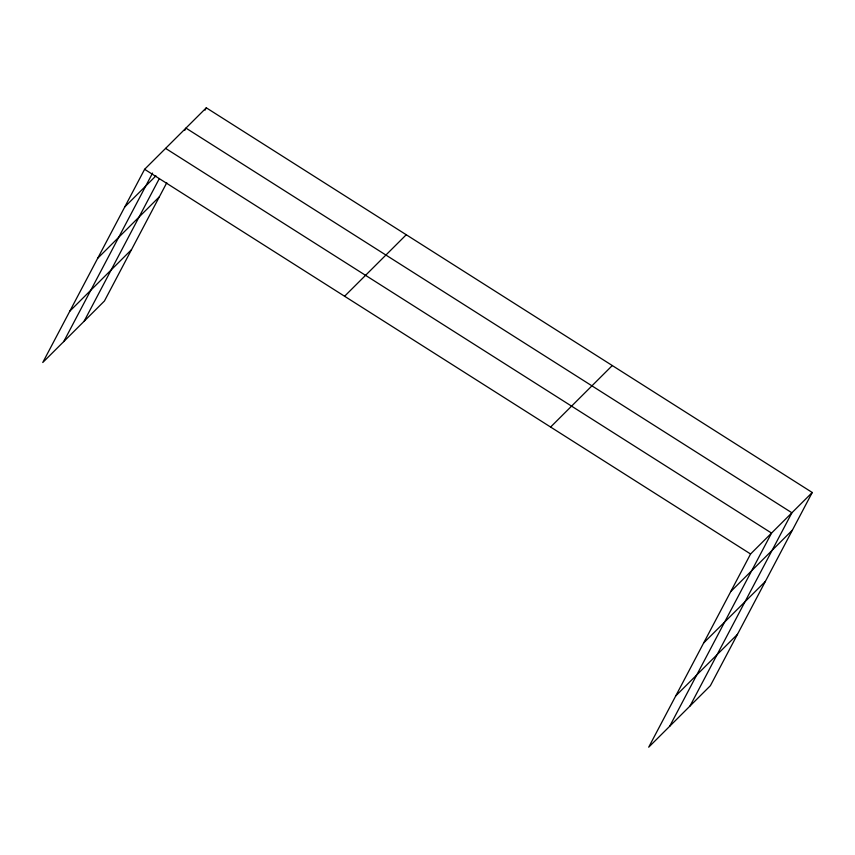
<?xml version="1.0" encoding="UTF-8"?>
<svg xmlns="http://www.w3.org/2000/svg" width="855" height="855" viewBox="0 0 855 855"><rect width="100%" height="100%" fill="white"/><g stroke="black" fill="none" stroke-linecap="round" stroke-linejoin="round"><path stroke-width="1.28" d="M812.25 492.491L750.572 553.987L648.699 747.195L710.387 685.699L812.25 492.491L206.301 107.805L144.613 169.301L42.75 362.509L104.428 301.013L166.778 182.746M63.719 341.605L152.575 173.063M84.079 321.309L159.351 178.535M184.701 130.441L185.941 128.1L791.901 512.786L690.028 705.995M205.061 110.145L206.301 107.805M669.679 726.29L771.541 533.082L165.592 148.385M124.798 206.899L155.941 175.841M97.716 258.253L159.404 196.746M69.821 311.156L131.499 249.66M344.586 296.247L406.264 234.751M550.609 427.04L612.287 365.545M730.747 591.585L792.425 530.089M703.676 642.939L765.353 581.443M675.781 695.852L737.459 634.346M144.613 169.301L750.572 553.987"/></g></svg>
